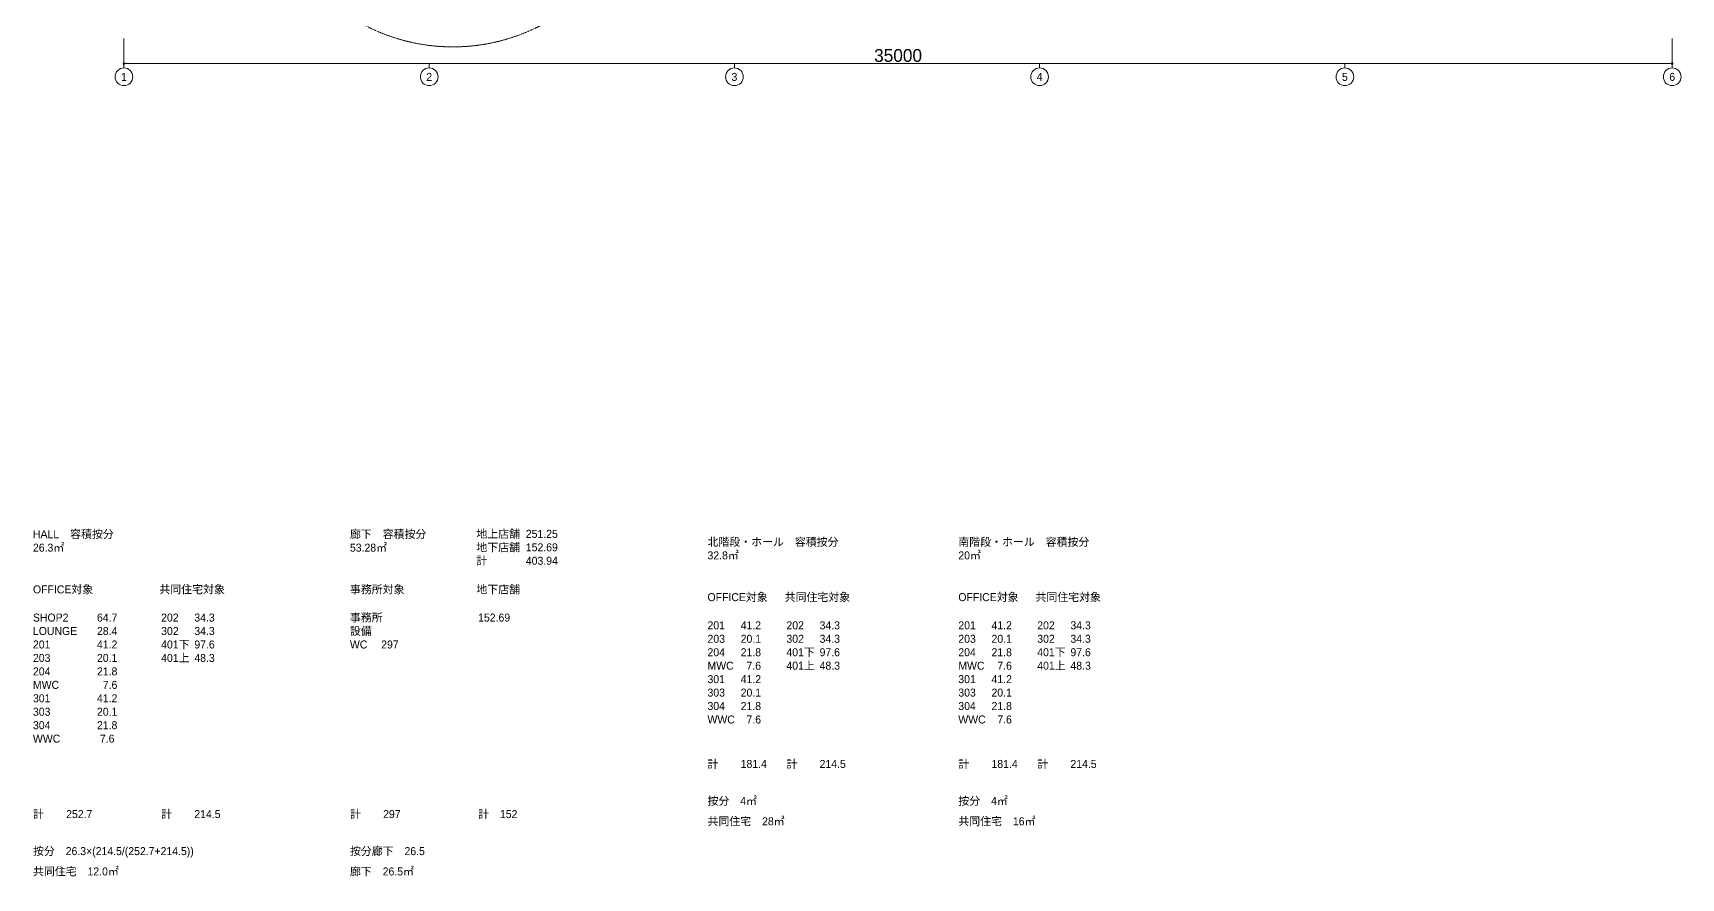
# Model space of a CAD drawing. Header units: millimetres. Extents: x -376000 to 292178, y -193032 to 188048.
# Drawn here: x -252215 to -214958, y 35420 to 54514 of the extents above; entities that cross this region are included whole.
import ezdxf

# ---------------------------------------------------------------- set-up
doc = ezdxf.new("R2010")
doc.units = ezdxf.units.MM
doc.header["$PDMODE"] = 1
doc.header["$PDSIZE"] = -2
doc.linetypes.add('VW-01 短破線', pattern=[2.116125, 1.058062, -1.058062])
for name, color, linetype, lineweight in [('01_基準-寸法', 7, 'Continuous', 5), ('07_文字・記号', 7, 'Continuous', 9), ('_天井プロット (2D)', 7, 'Continuous', 5), ('_平面図（新設） (2D)', 7, 'Continuous', 5), ('_文字・記号 (2D)', 7, 'Continuous', 5)]:
    doc.layers.add(name, color=color, linetype=linetype, lineweight=lineweight)
doc.styles.add('Hiragino Kaku Gothic Pro W3', font='', dxfattribs={"bigfont": 'Hiragino Kaku Gothic Pro W3'})
doc.styles.add('Hiragino Sans W3', font='', dxfattribs={"bigfont": 'Hiragino Sans W3'})
doc.styles.add('ＭＳ Ｐゴシック', font='MS PGothic.ttf')
doc.styles.get('Hiragino Kaku Gothic Pro W3').set_extended_font_data('Hiragino Kaku Gothic Pro W3')
doc.styles.get('Hiragino Sans W3').set_extended_font_data('Hiragino Sans W3')
doc.dimstyles.new('RGT', dxfattribs={"dimtxt": 161.781684, "dimasz": 0.999939, "dimexe": 0, "dimexo": 1, "dimgap": 0.5, "dimtad": 1, "dimdsep": 46, "dimtxsty": 'Hiragino Sans W3', "dimblk": 'DOT', "dimblk1": 'DOT', "dimblk2": 'DOT', "dimcen": 0, "dimazin": 0, "dimtfac": 1, "dimtix": 1, "dimtmove": 0, "dimatfit": 0, "dimldrblk": 'VW_FILLEDARROW', "dimfxl": 1, "dimfrac": 2, "dimtolj": 1, "dimarcsym": 0})

# ---------------------------------------------------------------- blocks, each defined once
blk = doc.blocks.new('平面図（新設） (2D)')
at = {"color": 255}
for points in [[(-252215.48, 42740.857), (-250309.972, 42740.857), (-250309.972, 43340.297), (-252215.48, 43340.297)], [(-245050, 42740.857), (-243266.92, 42740.857), (-243266.92, 43340.297), (-245050, 43340.297)], [(-242191.995, 42448.608), (-240252.959, 42448.608), (-240252.959, 43347.768), (-242191.995, 43347.768)], [(-236966.284, 42565.673), (-233923.364, 42565.673), (-233923.364, 43165.113), (-236966.284, 43165.113)], [(-231295.94, 42565.673), (-228253.02, 42565.673), (-228253.02, 43165.113), (-231295.94, 43165.113)], [(-252215.48, 41793.496), (-250813.4, 41793.496), (-250813.4, 42093.216), (-252215.48, 42093.216)], [(-249357.475, 41793.496), (-247828.395, 41793.496), (-247828.395, 42093.216), (-249357.475, 42093.216)], [(-245050, 41793.496), (-243774.92, 41793.496), (-243774.92, 42093.216), (-245050, 42093.216)], [(-242191.995, 41793.496), (-241170.915, 41793.496), (-241170.915, 42093.216), (-242191.995, 42093.216)], [(-236966.284, 41618.312), (-235564.204, 41618.312), (-235564.204, 41918.032), (-236966.284, 41918.032)], [(-235222.006, 41618.312), (-233692.926, 41618.312), (-233692.926, 41918.032), (-235222.006, 41918.032)], [(-231295.94, 41618.312), (-229893.86, 41618.312), (-229893.86, 41918.032), (-231295.94, 41918.032)], [(-229551.662, 41618.312), (-228022.582, 41618.312), (-228022.582, 41918.032), (-229551.662, 41918.032)], [(-252215.48, 38458.74), (-250216.115, 38458.74), (-250216.115, 41455.94), (-252215.48, 41455.94)], [(-249317.409, 40257.06), (-248068.045, 40257.06), (-248068.045, 41455.94), (-249317.409, 41455.94)], [(-245050, 40556.78), (-243878.044, 40556.78), (-243878.044, 41455.94), (-245050, 41455.94)], [(-242151.929, 41156.22), (-241370.117, 41156.22), (-241370.117, 41455.94), (-242151.929, 41455.94)], [(-236966.284, 38882.997), (-235716.92, 38882.997), (-235716.92, 41280.757), (-236966.284, 41280.757)], [(-235181.94, 40081.877), (-233932.576, 40081.877), (-233932.576, 41280.757), (-235181.94, 41280.757)], [(-231295.94, 38882.997), (-230046.576, 38882.997), (-230046.576, 41280.757), (-231295.94, 41280.757)], [(-229511.596, 40081.877), (-228262.232, 40081.877), (-228262.232, 41280.757), (-229511.596, 41280.757)], [(-236966.284, 37849.003), (-235575.696, 37849.003), (-235575.696, 38148.723), (-236966.284, 38148.723)], [(-235181.94, 37849.003), (-233791.352, 37849.003), (-233791.352, 38148.723), (-235181.94, 38148.723)], [(-231295.94, 37849.003), (-229905.352, 37849.003), (-229905.352, 38148.723), (-231295.94, 38148.723)], [(-229511.596, 37849.003), (-228121.008, 37849.003), (-228121.008, 38148.723), (-229511.596, 38148.723)], [(-236966.284, 37012.31), (-235803.98, 37012.31), (-235803.98, 37312.03), (-236966.284, 37312.03)], [(-231295.94, 37012.31), (-230133.636, 37012.31), (-230133.636, 37312.03), (-231295.94, 37312.03)], [(-252215.48, 36716.089), (-250824.892, 36716.089), (-250824.892, 37015.809), (-252215.48, 37015.809)], [(-249317.409, 36716.089), (-247926.821, 36716.089), (-247926.821, 37015.809), (-249317.409, 37015.809)], [(-245050, 36716.089), (-243871.248, 36716.089), (-243871.248, 37015.809), (-245050, 37015.809)], [(-242151.929, 36716.089), (-241215.177, 36716.089), (-241215.177, 37015.809), (-242151.929, 37015.809)], [(-252215.48, 35879.397), (-248395.066, 35879.397), (-248395.066, 36179.117), (-252215.48, 36179.117)], [(-245050, 35879.397), (-243280.636, 35879.397), (-243280.636, 36179.117), (-245050, 36179.117)]]:
    blk.add_wipeout(points, dxfattribs=at).dxf.layer = '07_文字・記号'
at = {"layer": '07_文字・記号', "attachment_point": 1, "line_spacing_factor": 1.007907, "style": 'ＭＳ Ｐゴシック'}
for s, insert, char_height in [('HALL\u3000容積按分\\P26.3㎡', (-252215.48, 43279.553), 180.9089), ('廊下\u3000容積按分\\P53.28㎡', (-245050, 43279.553), 180.9089), ('地上店舗  251.25\\P地下店舗  152.69\\P計\u3000\u3000\u3000  403.94', (-242191.995, 43287.024), 180.90885), ('北階段・ホール\u3000容積按分\\P32.8㎡', (-236966.284, 43104.369), 180.90885), ('南階段・ホール\u3000容積按分\\P20㎡', (-231295.94, 43104.369), 180.90885), ('OFFICE対象', (-252215.48, 42032.472), 180.9089), ('共同住宅対象', (-249357.475, 42032.472), 180.9089), ('事務所対象', (-245050, 42032.472), 180.9089), ('地下店舗', (-242191.995, 42032.472), 180.9089), ('OFFICE対象', (-236966.284, 41857.288), 180.9089), ('共同住宅対象', (-235222.006, 41857.288), 180.9089), ('OFFICE対象', (-231295.94, 41857.288), 180.9089), ('共同住宅対象', (-229551.662, 41857.288), 180.9089), ('\\pxt4.146;SHOP2^I64.7\\PLOUNGE^I28.4\\P201^I^I41.2\\P203^I^I20.1\\P204^I^I21.8\\PMWC^I^I  7.6\\P301^I^I41.2\\P303^I^I20.1\\P304^I^I21.8\\PWWC^I ^I 7.6', (-252215.48, 41395.196), 180.90885), ('\\pxt4.146;202^I34.3\\P302^I34.3\\P401下^I97.6\\P401上^I48.3', (-249317.409, 41395.196), 180.90885), ('事務所\\P設備\\PWC \u3000297', (-245050, 41395.196), 180.9089), ('152.69', (-242151.929, 41395.196), 180.9089), ('\\pxt4.146;201^I41.2\\P203^I20.1\\P204^I21.8\\PMWC^I  7.6\\P301^I41.2\\P303^I20.1\\P304^I21.8\\PWWC^I  7.6', (-236966.284, 41220.013), 180.90885), ('\\pxt4.146;202^I34.3\\P302^I34.3\\P401下^I97.6\\P401上^I48.3', (-235181.94, 41220.013), 180.90885), ('\\pxt4.146;201^I41.2\\P203^I20.1\\P204^I21.8\\PMWC^I  7.6\\P301^I41.2\\P303^I20.1\\P304^I21.8\\PWWC^I  7.6', (-231295.94, 41220.013), 180.90885), ('\\pxt4.146;202^I34.3\\P302^I34.3\\P401下^I97.6\\P401上^I48.3', (-229511.596, 41220.013), 180.90885), ('\\pxt4.146;計^I181.4', (-236966.284, 38087.979), 180.90885), ('\\pxt4.146;計^I214.5', (-235181.94, 38087.979), 180.90885), ('\\pxt4.146;計^I181.4', (-231295.94, 38087.979), 180.90885), ('\\pxt4.146;計^I214.5', (-229511.596, 38087.979), 180.90885), ('按分\u30004㎡', (-236966.284, 37251.287), 180.9089), ('按分\u30004㎡', (-231295.94, 37251.287), 180.9089), ('\\pxt4.146;計^I252.7', (-252215.48, 36955.065), 180.90885), ('\\pxt4.146;計^I214.5', (-249317.409, 36955.065), 180.90885), ('\\pxt4.146;計^I297', (-245050, 36955.065), 180.90885), ('計\u3000152', (-242151.929, 36955.065), 180.9089), ('按分\u300026.3×(214.5/(252.7+214.5))', (-252215.48, 36118.373), 180.90885), ('按分廊下\u300026.5', (-245050, 36118.373), 180.9089)]:
    blk.add_mtext(s, dxfattribs=dict(at, insert=insert, char_height=char_height))
at = {"color": 255}
for points in [[(-236966.284, 36552.719), (-235154.756, 36552.719), (-235154.756, 36852.439), (-236966.284, 36852.439)], [(-231295.94, 36552.719), (-229484.412, 36552.719), (-229484.412, 36852.439), (-231295.94, 36852.439)], [(-245050, 35419.805), (-243534.636, 35419.805), (-243534.636, 35719.525), (-245050, 35719.525)]]:
    blk.add_wipeout(points, dxfattribs=at).dxf.layer = '07_文字・記号'
at = {"layer": '07_文字・記号', "char_height": 180.9089, "attachment_point": 1, "line_spacing_factor": 1.007907, "style": 'ＭＳ Ｐゴシック'}
for s, insert in [('共同住宅\u300028㎡', (-236966.284, 36791.695)), ('共同住宅\u300016㎡', (-231295.94, 36791.695)), ('廊下\u300026.5㎡', (-245050, 35658.782))]:
    blk.add_mtext(s, dxfattribs=dict(at, insert=insert))
at = {"color": 255}
blk.add_wipeout([(-252215.48, 35419.805), (-250192.116, 35419.805), (-250192.116, 35719.525), (-252215.48, 35719.525)], dxfattribs=at).dxf.layer = '07_文字・記号'
at = {"layer": '07_文字・記号', "insert": (-252215.48, 35658.782), "char_height": 180.9089, "attachment_point": 1, "line_spacing_factor": 1.007907, "style": 'ＭＳ Ｐゴシック'}
blk.add_mtext('共同住宅\u300012.0㎡', dxfattribs=at)
blk = doc.blocks.new('天井プロット (2D)')
at = {"layer": '07_文字・記号', "color": 100, "linetype": 'VW-01 短破線', "true_color": 0x00ff3f}
blk.add_circle((-242721, 58500), 4300, dxfattribs=at)
blk = doc.blocks.new('_Dot')
at = {"color": 0, "linetype": 'ByBlock', "lineweight": -2}
blk.add_line((-0.5, 0), (-1, 0), dxfattribs=at)
at = {"color": 0, "linetype": 'ByBlock', "const_width": 0.5}
blk.add_lwpolyline([(-0.25, 0, 1), (0.25, 0, 1)], format="xyb", close=True, dxfattribs=at)
blk = doc.blocks.new('*D406')
at = {"layer": '01_基準-寸法', "color": 0, "lineweight": -2}
for p, q in [((-250158, 54390), (-250158, 53824)), ((-215158, 54390), (-215158, 53824)), ((-215218, 53824), (-250098, 53824))]:
    blk.add_line(p, q, dxfattribs=at)
at = {"layer": 'Defpoints', "color": 0}
for p in [(-250158, 54391), (-215158, 54391), (-250158, 53824)]:
    blk.add_point(p, dxfattribs=at)
at = {"layer": '01_基準-寸法', "color": 0, "lineweight": -2, "xscale": 59.99633789062499, "yscale": 59.99633789062499, "zscale": 59.99633789062499, "rotation": 180}
blk.add_blockref('_Dot', (-250158, 53824), dxfattribs=at)
at = {"layer": '01_基準-寸法', "color": 0, "lineweight": -2, "xscale": 59.99633789062499, "yscale": 59.99633789062499, "zscale": 59.99633789062499}
blk.add_blockref('_Dot', (-215158, 53824), dxfattribs=at)
at = {"layer": '01_基準-寸法', "color": 0, "insert": (-232658, 54004), "char_height": 291.2, "attachment_point": 5, "style": 'Hiragino Kaku Gothic Pro W3'}
blk.add_mtext('\\A1;35000', dxfattribs=at)
blk = doc.blocks.new('VW_FILLEDARROW')
at = {"color": 0, "linetype": 'Continuous', "lineweight": 5, "transparency": 16777216, "flags": 128}
blk.add_lwpolyline([(-161.33, 43.23), (0, 0), (-161.33, -43.23)], close=True, dxfattribs=at)
blk = doc.blocks.new('*D415')
at = {"layer": '01_基準-寸法', "color": 0, "lineweight": -2}
for p, q in [((-250158, 54390), (-250158, 53824)), ((-215158, 54390), (-215158, 53824)), ((-215218, 53824), (-250098, 53824))]:
    blk.add_line(p, q, dxfattribs=at)
at = {"layer": 'Defpoints', "color": 0}
for p in [(-250158, 54391), (-215158, 54391), (-250158, 53824)]:
    blk.add_point(p, dxfattribs=at)
at = {"layer": '01_基準-寸法', "color": 0, "lineweight": -2, "xscale": 59.99633789062499, "yscale": 59.99633789062499, "zscale": 59.99633789062499, "rotation": 180}
blk.add_blockref('_Dot', (-250158, 53824), dxfattribs=at)
at = {"layer": '01_基準-寸法', "color": 0, "lineweight": -2, "xscale": 59.99633789062499, "yscale": 59.99633789062499, "zscale": 59.99633789062499}
blk.add_blockref('_Dot', (-215158, 53824), dxfattribs=at)
at = {"layer": '01_基準-寸法', "color": 0, "insert": (-232658, 54004), "char_height": 291.2, "attachment_point": 5, "style": 'Hiragino Kaku Gothic Pro W3'}
blk.add_mtext('\\A1;35000', dxfattribs=at)
blk = doc.blocks.new('文字・記号 (2D)')
at = {"layer": '01_基準-寸法', "transparency": 33554687}
for p, q in [((-250157.756, 53723.83), (-250157.756, 53823.83)), ((-250157.756, 53723.83), (-250157.756, 53823.83)), ((-243257.756, 53723.83), (-243257.756, 53823.83)), ((-243257.756, 53723.83), (-243257.756, 53823.83)), ((-236357.756, 53723.83), (-236357.756, 53823.83)), ((-236357.756, 53723.83), (-236357.756, 53823.83)), ((-229457.756, 53723.83), (-229457.756, 53823.83)), ((-229457.756, 53723.83), (-229457.756, 53823.83)), ((-222557.756, 53723.83), (-222557.756, 53823.83)), ((-222557.756, 53723.83), (-222557.756, 53823.83)), ((-215157.756, 53723.83), (-215157.756, 53823.83)), ((-215157.756, 53723.83), (-215157.756, 53823.83))]:
    blk.add_line(p, q, dxfattribs=at)
at = {"layer": '01_基準-寸法', "color": 7, "linetype": 'Continuous', "lineweight": 5, "transparency": 33554687}
for centre in [(-250157.756, 53523.83), (-250157.756, 53523.83), (-243257.756, 53523.83), (-243257.756, 53523.83), (-236357.756, 53523.83), (-236357.756, 53523.83), (-229457.756, 53523.83), (-229457.756, 53523.83), (-222557.756, 53523.83), (-222557.756, 53523.83), (-215157.756, 53523.83), (-215157.756, 53523.83)]:
    blk.add_circle(centre, 200, dxfattribs=at)
at = {"layer": '01_基準-寸法', "color": 7, "transparency": 33554687, "char_height": 180.909, "attachment_point": 2, "line_spacing_factor": 1.007907, "style": 'ＭＳ Ｐゴシック'}
for s, insert in [('1', (-250157.756, 53612.946)), ('1', (-250157.756, 53612.946)), ('2', (-243257.756, 53612.946)), ('2', (-243257.756, 53612.946)), ('3', (-236357.756, 53612.946)), ('3', (-236357.756, 53612.946)), ('4', (-229457.756, 53612.946)), ('4', (-229457.756, 53612.946)), ('5', (-222557.756, 53612.946)), ('5', (-222557.756, 53612.946)), ('6', (-215157.756, 53612.946))]:
    blk.add_mtext(s, dxfattribs=dict(at, insert=insert))
at = {"layer": '01_基準-寸法'}
for picture in ['*D406', '*D415']:
    dim = blk.add_linear_dim(base=(-250157.756, 53823.83), p1=(-215157.756, 54390.667), p2=(-250157.756, 54390.667), dimstyle='RGT', override={"dimtxt": 291.207031, "dimasz": 59.996338, "dimgap": 30, "dimpost": '<>', "dimtxsty": 'Hiragino Kaku Gothic Pro W3', "dimtmove": 2}, dxfattribs=at)
    dim.commit()
    dim.dimension.update_dxf_attribs({"geometry": picture, "text_midpoint": (-232657.756, 54004.185)})

msp = doc.modelspace()

# ---------------------------------------------------------------- block references
at = {"layer": '_平面図（新設） (2D)'}
msp.add_blockref('平面図（新設） (2D)', (0, 0), dxfattribs=at)

# ---------------------------------------------------------------- next in the draw order: block references
at = {"layer": '_天井プロット (2D)'}
msp.add_blockref('天井プロット (2D)', (0, 0), dxfattribs=at)

# ---------------------------------------------------------------- next in the draw order: block references
at = {"layer": '_文字・記号 (2D)'}
msp.add_blockref('文字・記号 (2D)', (0, 0), dxfattribs=at)

doc.saveas('drawing.dxf')
